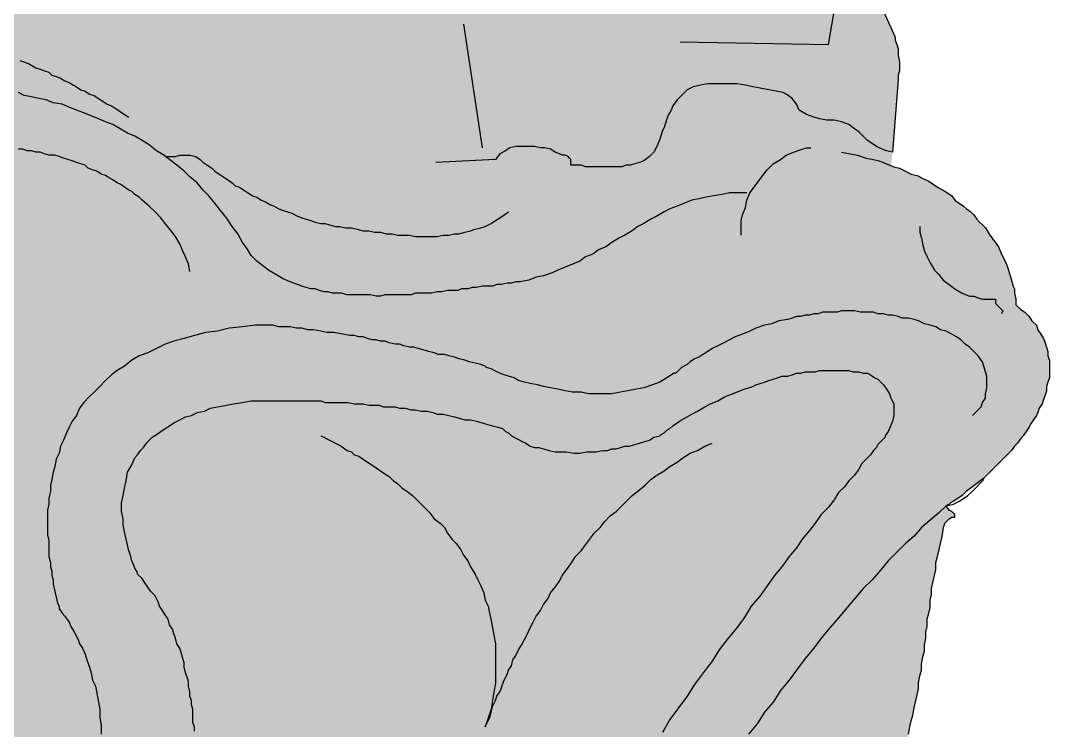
# Model space of a CAD drawing. Header units: millimetres. Extents: x -38686 to 870903, y -23218 to 232707.
# Drawn here: x 18614.6 to 18696.7, y 24582.4 to 24639 of the extents above; entities that cross this region are included whole.
import ezdxf

# ---------------------------------------------------------------- set-up
doc = ezdxf.new("R2010")
doc.units = ezdxf.units.MM
doc.header["$LTSCALE"] = 10
doc.layers.add('42 - Detail Hatch', color=7, linetype='Continuous')

msp = doc.modelspace()

# ---------------------------------------------------------------- hatches: boundary and pattern name
at = {"layer": '42 - Detail Hatch', "ltscale": 10}
h = msp.add_hatch(color=69, dxfattribs=at)
h.dxf.hatch_style = 1
h.paths.add_polyline_path([(18571.514, 24538.34), (18571.398, 24538.688), (18571.166, 24539.036), (18571.05, 24539.384), (18570.817, 24539.616), (18570.701, 24539.848), (18570.469, 24540.081), (18571.978, 24540.081), (18571.63, 24540.197), (18571.282, 24540.313), (18570.934, 24540.429), (18570.585, 24540.661), (18570.237, 24540.893), (18569.889, 24541.125), (18569.541, 24541.357), (18569.193, 24541.589), (18568.844, 24541.705), (18568.496, 24541.821), (18567.916, 24542.054), (18567.452, 24542.518), (18566.988, 24542.866), (18566.523, 24543.33), (18566.059, 24543.794), (18565.479, 24544.143), (18565.015, 24544.491), (18564.318, 24544.955), (18563.622, 24545.303), (18562.809, 24545.767), (18562.113, 24546.116), (18561.417, 24546.58), (18560.72, 24546.928), (18560.024, 24547.392), (18559.328, 24547.856), (18558.747, 24548.205), (18558.051, 24548.669), (18557.355, 24549.133), (18556.774, 24549.481), (18556.078, 24549.945), (18555.382, 24550.41), (18554.802, 24550.874), (18554.221, 24551.338), (18553.525, 24551.802), (18552.945, 24552.267), (18552.364, 24552.615), (18551.668, 24553.079), (18551.088, 24553.543), (18550.507, 24554.007), (18549.927, 24554.472), (18549.347, 24554.936), (18548.766, 24555.4), (18548.186, 24555.98), (18547.606, 24556.445), (18547.026, 24556.909), (18546.445, 24557.373), (18545.865, 24557.837), (18545.285, 24558.302), (18544.704, 24558.766), (18544.124, 24559.23), (18543.66, 24559.81), (18543.08, 24560.275), (18542.499, 24560.739), (18542.035, 24561.203), (18541.455, 24561.667), (18540.875, 24562.248), (18540.41, 24562.712), (18539.83, 24563.176), (18539.25, 24563.756), (18538.786, 24564.221), (18538.205, 24564.685), (18537.625, 24565.149), (18537.161, 24565.729), (18536.58, 24566.194), (18536.116, 24566.658), (18535.536, 24567.238), (18535.072, 24567.702), (18534.491, 24568.167), (18534.027, 24568.747), (18533.447, 24569.211), (18532.867, 24569.675), (18532.402, 24570.256), (18531.822, 24570.72), (18531.358, 24571.184), (18530.778, 24571.764), (18530.197, 24572.229), (18529.733, 24572.693), (18529.153, 24573.273), (18528.688, 24573.737), (18528.108, 24574.202), (18527.528, 24574.782), (18527.296, 24575.13), (18526.948, 24575.478), (18526.716, 24575.826), (18526.483, 24576.175), (18526.251, 24576.523), (18526.135, 24576.987), (18526.019, 24577.335), (18525.903, 24577.683), (18525.787, 24578.148), (18525.671, 24578.496), (18525.671, 24578.96), (18525.555, 24579.308), (18525.439, 24579.772), (18525.091, 24579.888), (18524.626, 24580.004), (18524.278, 24580.121), (18523.814, 24580.237), (18523.814, 24582.093), (18523.698, 24582.674), (18523.582, 24583.138), (18523.466, 24583.602), (18523.35, 24584.183), (18523.35, 24584.647), (18523.234, 24585.227), (18523.118, 24585.691), (18523.002, 24586.156), (18523.002, 24586.736), (18522.886, 24587.2), (18522.77, 24587.664), (18522.77, 24588.245), (18522.653, 24588.709), (18522.653, 24589.173), (18522.537, 24589.753), (18522.421, 24590.218), (18522.421, 24590.682), (18522.305, 24591.262), (18522.305, 24591.726), (18522.189, 24592.191), (18522.189, 24592.771), (18522.073, 24593.235), (18521.957, 24593.699), (18521.957, 24594.28), (18521.841, 24594.744), (18521.725, 24595.208), (18521.609, 24595.788), (18521.493, 24596.253), (18521.493, 24596.717), (18521.377, 24597.297), (18521.261, 24597.761), (18521.145, 24598.342), (18521.029, 24598.458), (18521.029, 24598.922), (18520.68, 24599.27), (18520.448, 24599.386), (18520.216, 24599.386), (18520.216, 24599.618), (18520.448, 24599.85), (18520.68, 24599.966), (18520.913, 24600.315), (18520.68, 24600.431), (18520.332, 24600.663), (18519.984, 24600.895), (18519.636, 24601.127), (18519.288, 24601.475), (18518.824, 24601.823), (18518.359, 24602.172), (18517.895, 24602.52), (18517.199, 24603.216), (18516.711, 24603.541), (18516.386, 24604.028), (18516.154, 24604.261), (18515.922, 24604.493), (18515.69, 24604.725), (18515.458, 24605.073), (18515.226, 24605.305), (18514.994, 24605.653), (18514.762, 24605.885), (18514.529, 24606.234), (18514.297, 24606.582), (18514.065, 24606.814), (18513.949, 24607.162), (18513.717, 24607.51), (18513.601, 24607.742), (18513.369, 24608.09), (18513.253, 24608.439), (18513.137, 24608.787), (18513.021, 24609.135), (18512.905, 24609.483), (18512.789, 24609.831), (18512.789, 24610.179), (18512.673, 24610.528), (18512.673, 24610.876), (18512.673, 24611.224), (18512.673, 24611.572), (18512.673, 24611.92), (18512.673, 24612.269), (18512.789, 24612.617), (18512.905, 24612.965), (18513.021, 24613.313), (18513.137, 24613.661), (18513.369, 24614.009), (18513.485, 24614.358), (18513.717, 24614.706), (18513.949, 24615.054), (18514.297, 24615.402), (18514.645, 24615.75), (18514.878, 24615.982), (18515.342, 24616.331), (18515.342, 24616.795), (18515.342, 24617.259), (18515.574, 24617.955), (18515.574, 24618.304), (18515.69, 24618.652), (18515.922, 24619), (18516.038, 24619.464), (18516.27, 24619.928), (18516.502, 24620.393), (18516.735, 24620.973), (18517.083, 24621.437), (18517.431, 24621.901), (18517.779, 24622.482), (18518.011, 24622.714), (18518.475, 24623.178), (18518.708, 24623.526), (18518.94, 24623.758), (18519.172, 24623.99), (18519.52, 24624.222), (18519.868, 24624.455), (18520.1, 24624.687), (18520.448, 24625.035), (18520.797, 24625.267), (18521.145, 24625.499), (18521.493, 24625.731), (18521.957, 24625.963), (18522.305, 24626.195), (18522.77, 24626.428), (18523.234, 24626.66), (18523.698, 24626.776), (18524.162, 24627.008), (18524.626, 24627.24), (18525.091, 24627.356), (18525.159, 24627.383), (18524.743, 24634.32), (18524.626, 24634.668), (18524.626, 24635.016), (18524.626, 24635.364), (18524.626, 24635.712), (18524.626, 24636.293), (18524.743, 24636.757), (18524.859, 24637.105), (18524.859, 24637.453), (18524.975, 24637.685), (18528.456, 24645.693), (18528.224, 24660.316), (18528.224, 24660.897), (18528.34, 24661.477), (18528.34, 24661.941), (18528.456, 24662.522), (18528.572, 24662.986), (18528.688, 24663.45), (18528.921, 24663.798), (18529.095, 24664.495), (18529.269, 24664.843), (18529.424, 24665.307), (18529.733, 24665.771), (18529.733, 24665.887), (18534.834, 24681.798), (18534.594, 24687.435), (18534.723, 24687.822), (18534.84, 24688.17), (18535.072, 24688.519), (18535.304, 24688.867), (18535.536, 24689.215), (18535.768, 24689.563), (18536.116, 24689.795), (18536.348, 24690.027), (18536.696, 24690.259), (18536.929, 24690.492), (18537.161, 24690.608), (18537.64, 24691.087), (18538.902, 24701.865), (18538.902, 24702.213), (18539.018, 24702.562), (18539.25, 24703.258), (18539.366, 24703.722), (18539.598, 24704.07), (18539.83, 24704.418), (18539.946, 24704.767), (18540.178, 24704.999), (18540.41, 24705.347), (18540.642, 24705.579), (18540.875, 24706.043), (18541.107, 24706.275), (18546.752, 24711.56), (18551.32, 24725.786), (18551.32, 24726.121), (18551.668, 24726.702), (18551.9, 24727.166), (18552.248, 24727.63), (18552.596, 24727.978), (18553.339, 24728.535), (18553.757, 24728.675), (18554.453, 24729.023), (18554.918, 24729.023), (18555.15, 24729.139), (18555.846, 24729.139), (18555.962, 24729.719), (18556.194, 24730.299), (18556.31, 24730.88), (18556.542, 24731.344), (18556.774, 24731.924), (18557.007, 24732.388), (18557.239, 24732.853), (18557.471, 24733.201), (18557.703, 24733.665), (18558.051, 24734.013), (18558.399, 24734.71), (18558.747, 24735.058), (18559.096, 24735.406), (18559.328, 24735.754), (18559.56, 24735.986), (18559.792, 24736.218), (18560.024, 24736.45), (18560.256, 24736.683), (18560.488, 24736.915), (18560.953, 24737.263), (18561.301, 24737.611), (18561.649, 24737.843), (18561.881, 24737.959), (18561.997, 24738.075), (18562.113, 24738.075), (18565.131, 24739.468), (18565.943, 24742.95), (18566.175, 24743.53), (18566.407, 24743.994), (18566.639, 24744.458), (18566.872, 24744.923), (18567.22, 24745.271), (18567.568, 24745.967), (18568.032, 24746.431), (18568.264, 24746.78), (18568.612, 24747.012), (18568.844, 24747.36), (18569.193, 24747.592), (18569.425, 24747.824), (18569.657, 24748.056), (18570.005, 24748.288), (18570.237, 24748.404), (18570.701, 24748.753), (18571.166, 24748.985), (18571.63, 24749.217), (18572.326, 24749.449), (18572.558, 24749.565), (18572.674, 24749.565), (18577.665, 24750.377), (18578.013, 24750.842), (18578.477, 24751.19), (18578.942, 24751.538), (18579.29, 24751.77), (18579.754, 24752.118), (18580.102, 24752.35), (18580.45, 24752.582), (18580.915, 24752.815), (18581.263, 24753.047), (18581.611, 24753.163), (18581.959, 24753.395), (18582.307, 24753.511), (18582.539, 24753.627), (18582.887, 24753.743), (18583.468, 24753.859), (18583.932, 24753.975), (18584.396, 24754.091), (18584.86, 24754.207), (18585.209, 24754.207), (18585.441, 24754.207), (18585.673, 24754.207), (18585.789, 24754.207), (18587.206, 24753.906), (18592.636, 24756.412), (18598.671, 24757.573), (18602.385, 24757.341), (18604.706, 24758.85), (18606.911, 24757.341), (18610.741, 24757.573), (18616.776, 24756.412), (18622.207, 24753.906), (18623.624, 24754.207), (18623.972, 24754.207), (18624.204, 24754.207), (18624.552, 24754.207), (18624.9, 24754.091), (18625.365, 24753.975), (18625.945, 24753.859), (18626.525, 24753.743), (18626.757, 24753.627), (18627.106, 24753.511), (18627.454, 24753.395), (18627.802, 24753.163), (18628.15, 24753.047), (18628.498, 24752.815), (18628.846, 24752.582), (18629.311, 24752.35), (18629.659, 24752.118), (18630.123, 24751.77), (18630.471, 24751.538), (18630.935, 24751.19), (18631.284, 24750.842), (18631.748, 24750.377), (18636.622, 24749.565), (18636.854, 24749.565), (18637.087, 24749.449), (18637.435, 24749.333), (18637.783, 24749.217), (18638.131, 24748.985), (18638.595, 24748.753), (18639.176, 24748.404), (18639.408, 24748.288), (18639.64, 24748.056), (18639.988, 24747.824), (18640.22, 24747.592), (18640.568, 24747.36), (18640.8, 24747.012), (18641.149, 24746.78), (18641.381, 24746.431), (18641.613, 24746.083), (18641.961, 24745.735), (18642.193, 24745.271), (18642.425, 24744.923), (18642.773, 24744.458), (18643.005, 24743.994), (18643.238, 24743.53), (18643.47, 24742.95), (18644.282, 24739.468), (18647.3, 24738.075), (18647.532, 24737.959), (18647.764, 24737.843), (18647.996, 24737.611), (18648.46, 24737.263), (18648.808, 24736.915), (18649.273, 24736.45), (18649.621, 24736.218), (18649.853, 24735.986), (18650.085, 24735.754), (18650.317, 24735.406), (18650.549, 24735.058), (18650.897, 24734.826), (18651.13, 24734.477), (18651.362, 24734.013), (18651.594, 24733.665), (18652.116, 24732.969), (18652.406, 24732.388), (18652.638, 24731.924), (18652.87, 24731.344), (18652.986, 24730.88), (18653.219, 24730.299), (18653.451, 24729.719), (18653.567, 24729.139), (18653.915, 24729.139), (18654.147, 24729.139), (18654.495, 24729.023), (18654.843, 24729.023), (18655.192, 24728.907), (18655.54, 24728.675), (18656.004, 24728.558), (18656.352, 24728.326), (18656.816, 24727.978), (18657.165, 24727.63), (18657.513, 24727.166), (18657.745, 24726.702), (18657.977, 24726.121), (18658.093, 24725.773), (18658.209, 24725.425), (18662.661, 24711.56), (18668.409, 24706.179), (18668.654, 24705.811), (18668.77, 24705.579), (18669.002, 24705.347), (18669.235, 24704.999), (18669.351, 24704.767), (18669.583, 24704.418), (18669.815, 24704.07), (18669.931, 24703.722), (18670.163, 24703.258), (18670.279, 24702.91), (18670.395, 24702.562), (18670.395, 24702.213), (18670.511, 24701.865), (18671.772, 24691.087), (18672.252, 24690.608), (18672.484, 24690.492), (18672.948, 24690.027), (18673.297, 24689.795), (18673.529, 24689.563), (18673.877, 24689.215), (18674.109, 24688.867), (18674.341, 24688.519), (18674.573, 24688.17), (18674.689, 24687.822), (18674.805, 24687.474), (18674.805, 24687.126), (18674.555, 24681.891), (18679.564, 24665.887), (18679.68, 24665.771), (18679.796, 24665.423), (18679.912, 24665.191), (18680.221, 24664.727), (18680.376, 24664.262), (18680.492, 24663.798), (18680.608, 24663.45), (18680.724, 24662.986), (18680.84, 24662.522), (18680.956, 24661.941), (18681.072, 24661.477), (18681.072, 24660.897), (18681.188, 24660.316), (18680.84, 24645.693), (18684.438, 24637.685), (18684.438, 24637.453), (18684.554, 24637.105), (18684.67, 24636.757), (18684.67, 24636.293), (18684.786, 24635.712), (18684.786, 24635.364), (18684.786, 24635.016), (18684.67, 24634.668), (18684.67, 24634.32), (18684.12, 24627.437), (18684.322, 24627.356), (18684.786, 24627.24), (18685.251, 24627.008), (18685.715, 24626.776), (18686.179, 24626.66), (18686.643, 24626.428), (18687.107, 24626.195), (18687.456, 24625.963), (18687.804, 24625.731), (18688.268, 24625.499), (18688.616, 24625.267), (18688.964, 24625.035), (18689.196, 24624.687), (18689.545, 24624.455), (18689.893, 24624.222), (18690.125, 24623.99), (18690.612, 24623.665), (18690.937, 24623.178), (18691.169, 24622.946), (18691.402, 24622.714), (18691.634, 24622.482), (18691.982, 24621.901), (18692.33, 24621.437), (18692.678, 24620.973), (18692.91, 24620.393), (18693.142, 24619.928), (18693.375, 24619.464), (18693.491, 24619), (18693.607, 24618.652), (18693.723, 24618.304), (18693.839, 24617.839), (18693.955, 24617.607), (18693.955, 24617.259), (18694.071, 24616.795), (18694.071, 24616.331), (18694.419, 24615.982), (18694.767, 24615.75), (18695.115, 24615.402), (18695.348, 24615.054), (18695.696, 24614.706), (18695.812, 24614.358), (18696.044, 24614.009), (18696.276, 24613.661), (18696.392, 24613.313), (18696.508, 24612.965), (18696.624, 24612.617), (18696.624, 24612.269), (18696.74, 24611.92), (18696.74, 24611.572), (18696.74, 24611.224), (18696.74, 24610.876), (18696.74, 24610.528), (18696.508, 24609.831), (18696.508, 24609.483), (18696.392, 24609.135), (18696.276, 24608.787), (18696.16, 24608.439), (18695.928, 24608.09), (18695.773, 24607.626), (18695.464, 24607.162), (18695.231, 24606.814), (18695.115, 24606.582), (18694.883, 24606.234), (18694.651, 24605.885), (18694.419, 24605.653), (18694.187, 24605.305), (18693.955, 24605.073), (18693.723, 24604.725), (18693.491, 24604.493), (18693.259, 24604.261), (18693.026, 24604.028), (18692.678, 24603.68), (18692.446, 24603.448), (18692.214, 24603.216), (18691.982, 24602.984), (18691.518, 24602.52), (18691.053, 24602.172), (18690.589, 24601.823), (18690.125, 24601.475), (18689.777, 24601.127), (18689.429, 24600.895), (18689.08, 24600.663), (18688.848, 24600.547), (18688.547, 24600.245), (18688.732, 24599.966), (18689.196, 24599.734), (18689.196, 24599.386), (18688.964, 24599.386), (18688.732, 24599.27), (18688.384, 24598.922), (18688.268, 24598.458), (18688.268, 24598.342), (18688.152, 24597.761), (18688.036, 24597.297), (18687.92, 24596.717), (18687.804, 24596.253), (18687.688, 24595.788), (18687.688, 24595.208), (18687.572, 24594.744), (18687.456, 24594.28), (18687.34, 24593.699), (18687.34, 24593.235), (18687.223, 24592.771), (18687.223, 24592.191), (18687.107, 24591.726), (18686.991, 24591.262), (18686.991, 24590.682), (18686.875, 24590.218), (18686.875, 24589.753), (18686.759, 24589.173), (18686.759, 24588.709), (18686.643, 24588.245), (18686.527, 24587.664), (18686.527, 24587.2), (18686.411, 24586.736), (18686.295, 24586.156), (18686.295, 24585.691), (18686.179, 24585.227), (18686.063, 24584.647), (18685.947, 24584.183), (18685.831, 24583.602), (18685.715, 24583.138), (18685.599, 24582.674), (18685.483, 24582.093), (18685.483, 24580.237), (18685.134, 24580.121), (18684.67, 24580.004), (18684.322, 24579.888), (18683.858, 24579.772), (18683.858, 24579.308), (18683.742, 24578.96), (18683.742, 24578.496), (18683.626, 24578.148), (18683.51, 24577.683), (18683.394, 24577.335), (18683.278, 24576.987), (18683.045, 24576.523), (18682.929, 24576.175), (18682.697, 24575.826), (18682.465, 24575.478), (18682.117, 24575.13), (18681.769, 24574.782), (18681.305, 24574.202), (18680.724, 24573.737), (18680.144, 24573.273), (18679.68, 24572.693), (18679.099, 24572.229), (18678.635, 24571.764), (18678.055, 24571.184), (18677.591, 24570.72), (18677.01, 24570.256), (18676.43, 24569.675), (18675.966, 24569.211), (18675.386, 24568.747), (18674.921, 24568.167), (18674.341, 24567.702), (18673.877, 24567.238), (18673.297, 24566.658), (18672.716, 24566.194), (18672.252, 24565.729), (18671.672, 24565.149), (18671.208, 24564.685), (18670.627, 24564.221), (18670.047, 24563.756), (18669.583, 24563.176), (18669.002, 24562.712), (18668.538, 24562.248), (18667.958, 24561.667), (18667.378, 24561.203), (18666.913, 24560.739), (18666.333, 24560.275), (18665.753, 24559.81), (18665.173, 24559.23), (18664.592, 24558.766), (18664.128, 24558.302), (18663.548, 24557.837), (18662.967, 24557.373), (18662.387, 24556.909), (18661.807, 24556.445), (18661.227, 24555.98), (18660.646, 24555.4), (18660.066, 24554.936), (18659.486, 24554.472), (18658.905, 24554.007), (18658.325, 24553.543), (18657.629, 24553.079), (18657.048, 24552.615), (18656.468, 24552.267), (18655.888, 24551.802), (18655.192, 24551.338), (18654.611, 24550.874), (18653.915, 24550.41), (18653.335, 24549.945), (18652.638, 24549.481), (18652.058, 24549.133), (18651.362, 24548.669), (18650.665, 24548.205), (18649.969, 24547.856), (18649.273, 24547.392), (18648.576, 24546.928), (18647.996, 24546.58), (18647.184, 24546.116), (18646.487, 24545.767), (18645.791, 24545.303), (18645.094, 24544.955), (18644.398, 24544.491), (18643.818, 24544.143), (18643.354, 24543.794), (18642.889, 24543.33), (18642.425, 24542.866), (18641.961, 24542.518), (18641.381, 24542.054), (18640.8, 24541.821), (18640.568, 24541.705), (18640.22, 24541.589), (18639.872, 24541.357), (18639.524, 24541.125), (18639.176, 24540.893), (18638.827, 24540.661), (18638.479, 24540.429), (18638.131, 24540.313), (18637.435, 24540.081), (18641.032, 24540.081), (18640.8, 24539.848), (18640.568, 24539.732), (18640.452, 24539.5), (18640.22, 24539.152), (18639.988, 24538.804), (18639.988, 24538.456), (18639.988, 24537.806), (18640.104, 24537.759), (18639.64, 24537.875), (18639.059, 24538.108), (18638.363, 24538.224), (18637.783, 24538.224), (18637.203, 24538.34), (18573.603, 24538.34), (18573.023, 24538.224), (18572.326, 24538.224), (18571.514, 24538.061)])
h.paths.add_polyline_path([(18630.935, 24515.012), (18631.168, 24515.941), (18631.4, 24516.869), (18631.748, 24517.797), (18632.096, 24518.726), (18632.444, 24519.654), (18632.908, 24519.654), (18633.257, 24519.77), (18633.605, 24519.77), (18633.953, 24520.003), (18634.301, 24520.119), (18634.649, 24520.351), (18634.881, 24520.583), (18635.23, 24520.815), (18635.462, 24521.047), (18635.694, 24521.395), (18635.926, 24521.627), (18636.158, 24522.324), (18636.274, 24522.788), (18636.274, 24523.136), (18636.39, 24523.484), (18636.274, 24523.949), (18636.274, 24524.297), (18636.158, 24524.645), (18635.926, 24525.341), (18635.694, 24525.689), (18635.462, 24525.922), (18635.23, 24526.27), (18634.881, 24526.502), (18634.649, 24526.734), (18634.301, 24526.966), (18633.953, 24527.082), (18633.257, 24527.314), (18632.908, 24527.314), (18632.444, 24527.43), (18637.203, 24527.43), (18637.783, 24527.43), (18638.363, 24527.43), (18639.059, 24527.546), (18639.64, 24527.778), (18640.104, 24528.011), (18640.684, 24528.243), (18641.149, 24528.591), (18641.613, 24528.939), (18641.961, 24529.287), (18642.309, 24529.635), (18642.657, 24530.1), (18642.889, 24530.68), (18643.122, 24531.144), (18643.238, 24531.724), (18643.354, 24532.305), (18643.354, 24532.885), (18643.354, 24533.465), (18643.238, 24534.162), (18643.122, 24534.626), (18642.889, 24535.206), (18642.657, 24535.67), (18642.309, 24536.135), (18641.961, 24536.483), (18641.613, 24536.831), (18641.149, 24537.179), (18640.684, 24537.527), (18640.104, 24537.759), (18639.64, 24537.875), (18639.059, 24538.108), (18638.363, 24538.224), (18637.783, 24538.224), (18637.203, 24538.34), (18573.603, 24538.34), (18573.023, 24538.224), (18572.326, 24538.224), (18571.166, 24537.992), (18570.701, 24537.759), (18570.121, 24537.527), (18569.657, 24537.295), (18569.193, 24536.947), (18568.844, 24536.599), (18568.496, 24536.135), (18568.148, 24535.786), (18567.916, 24535.322), (18567.684, 24534.742), (18567.568, 24534.278), (18567.452, 24533.697), (18567.336, 24533.001), (18567.452, 24532.421), (18567.568, 24531.84), (18567.684, 24531.26), (18567.916, 24530.796), (18568.148, 24530.216), (18568.496, 24529.751), (18568.844, 24529.403), (18569.193, 24528.939), (18569.657, 24528.591), (18570.121, 24528.243), (18570.701, 24528.011), (18571.166, 24527.778), (18571.746, 24527.662), (18572.326, 24527.43), (18573.023, 24527.43), (18573.603, 24527.43), (18579.406, 24527.43), (18579.058, 24527.314), (18578.593, 24527.314), (18578.245, 24527.198), (18577.549, 24526.966), (18577.201, 24526.734), (18576.969, 24526.502), (18576.62, 24526.27), (18576.388, 24525.922), (18576.156, 24525.689), (18576.04, 24525.341), (18575.808, 24524.993), (18575.576, 24524.297), (18575.576, 24523.949), (18575.576, 24523.484), (18575.576, 24522.788), (18575.692, 24522.324), (18575.808, 24521.976), (18576.04, 24521.627), (18576.156, 24521.395), (18576.388, 24521.047), (18576.62, 24520.815), (18576.969, 24520.583), (18577.201, 24520.351), (18577.549, 24520.119), (18577.897, 24520.003), (18578.245, 24519.77), (18578.318, 24519.77), (18578.709, 24518.726), (18579.058, 24517.797), (18579.29, 24516.869), (18579.638, 24515.941), (18579.87, 24515.012), (18580.102, 24514.2), (18580.334, 24513.271), (18580.45, 24512.459), (18580.566, 24511.646), (18580.682, 24510.834), (18580.798, 24510.022), (18580.798, 24509.209), (18580.798, 24508.513), (18580.798, 24507.7), (18580.798, 24507.004), (18580.798, 24506.192), (18580.682, 24505.495), (18580.682, 24504.799), (18580.566, 24504.103), (18580.45, 24503.522), (18580.218, 24502.826), (18580.102, 24502.13), (18579.986, 24501.549), (18579.754, 24500.969), (18579.522, 24500.389), (18579.406, 24499.808), (18579.174, 24499.228), (18578.942, 24498.648), (18578.577, 24497.736), (18578.129, 24497.139), (18577.764, 24496.227), (18577.317, 24495.63), (18577.085, 24495.166), (18576.736, 24494.818), (18576.504, 24494.354), (18576.156, 24494.006), (18575.808, 24493.309), (18575.344, 24492.845), (18575.112, 24492.497), (18574.763, 24492.149), (18574.531, 24491.917), (18574.183, 24491.568), (18573.719, 24491.104), (18573.487, 24490.756), (18573.139, 24490.524), (18572.907, 24490.292), (18572.558, 24489.944), (18572.094, 24489.595), (18571.746, 24489.363), (18571.514, 24489.131), (18571.282, 24489.015), (18571.166, 24488.899), (18571.166, 24483.212), (18565.595, 24483.212), (18565.595, 24474.856), (18563.97, 24474.856), (18563.39, 24474.856), (18562.809, 24474.856), (18562.345, 24474.74), (18561.765, 24474.624), (18561.301, 24474.508), (18560.837, 24474.392), (18560.372, 24474.276), (18559.792, 24474.044), (18559.328, 24473.812), (18558.98, 24473.579), (18558.515, 24473.347), (18558.051, 24473.115), (18557.703, 24472.767), (18557.239, 24472.419), (18556.891, 24472.187), (18556.542, 24471.839), (18556.194, 24471.374), (18555.846, 24471.026), (18555.498, 24470.678), (18555.266, 24470.214), (18554.918, 24469.866), (18554.685, 24469.401), (18554.453, 24468.937), (18554.221, 24468.473), (18554.105, 24468.009), (18553.873, 24467.544), (18553.757, 24466.964), (18553.641, 24466.5), (18553.525, 24465.92), (18553.525, 24465.455), (18553.409, 24464.875), (18553.409, 24464.411), (18553.409, 24463.831), (18553.525, 24463.25), (18553.525, 24462.786), (18553.641, 24462.206), (18553.757, 24461.742), (18553.873, 24461.277), (18554.105, 24460.813), (18554.221, 24460.233), (18554.453, 24459.769), (18554.685, 24459.304), (18554.918, 24458.956), (18555.266, 24458.492), (18555.498, 24458.028), (18555.846, 24457.679), (18556.194, 24457.331), (18556.542, 24456.983), (18556.891, 24456.635), (18557.239, 24456.287), (18557.703, 24455.939), (18558.051, 24455.707), (18558.515, 24455.358), (18558.98, 24455.126), (18559.328, 24454.894), (18559.792, 24454.662), (18560.372, 24454.546), (18560.837, 24454.314), (18561.301, 24454.198), (18561.765, 24454.082), (18562.345, 24453.966), (18562.809, 24453.966), (18563.39, 24453.85), (18563.97, 24453.85), (18646.835, 24453.85), (18647.416, 24453.85), (18647.88, 24453.966), (18648.46, 24453.966), (18648.924, 24454.082), (18649.505, 24454.198), (18649.969, 24454.314), (18650.433, 24454.546), (18650.897, 24454.662), (18651.362, 24454.894), (18651.826, 24455.126), (18652.29, 24455.358), (18652.754, 24455.707), (18653.102, 24455.939), (18653.567, 24456.287), (18653.915, 24456.635), (18654.263, 24456.983), (18654.611, 24457.331), (18654.959, 24457.679), (18655.308, 24458.028), (18655.54, 24458.492), (18655.888, 24458.956), (18656.12, 24459.304), (18656.352, 24459.769), (18656.468, 24460.233), (18656.7, 24460.813), (18656.932, 24461.277), (18657.048, 24461.742), (18657.165, 24462.206), (18657.281, 24462.786), (18657.281, 24463.25), (18657.281, 24463.831), (18657.397, 24464.411), (18657.281, 24464.875), (18657.281, 24465.455), (18657.281, 24465.92), (18657.165, 24466.5), (18657.048, 24466.964), (18656.932, 24467.544), (18656.7, 24468.009), (18656.468, 24468.473), (18656.352, 24468.937), (18656.12, 24469.401), (18655.888, 24469.866), (18655.54, 24470.214), (18655.308, 24470.678), (18654.959, 24471.026), (18654.611, 24471.374), (18654.263, 24471.839), (18653.915, 24472.187), (18653.567, 24472.419), (18653.102, 24472.767), (18652.754, 24473.115), (18652.29, 24473.347), (18651.826, 24473.579), (18651.362, 24473.812), (18650.897, 24474.044), (18650.433, 24474.276), (18649.969, 24474.392), (18649.505, 24474.508), (18648.924, 24474.624), (18648.46, 24474.74), (18647.88, 24474.856), (18647.416, 24474.856), (18646.835, 24474.856), (18645.211, 24474.856), (18645.211, 24483.212), (18639.64, 24483.212), (18639.64, 24488.899), (18639.524, 24489.015), (18639.292, 24489.131), (18639.059, 24489.363), (18638.711, 24489.595), (18638.247, 24489.944), (18637.783, 24490.292), (18637.551, 24490.524), (18637.319, 24490.756), (18637.087, 24491.104), (18636.854, 24491.336), (18636.506, 24491.568), (18636.274, 24491.917), (18636.042, 24492.149), (18635.694, 24492.497), (18635.462, 24492.845), (18635.114, 24493.193), (18634.881, 24493.541), (18634.533, 24494.006), (18634.301, 24494.354), (18633.953, 24494.818), (18633.721, 24495.166), (18633.373, 24495.63), (18633.141, 24496.095), (18632.908, 24496.559), (18632.56, 24497.139), (18632.328, 24497.603), (18632.096, 24498.068), (18631.864, 24498.648), (18631.632, 24499.228), (18631.4, 24499.808), (18631.168, 24500.389), (18631.052, 24500.969), (18630.819, 24501.549), (18630.703, 24502.13), (18630.471, 24502.826), (18630.355, 24503.522), (18630.239, 24504.103), (18630.123, 24504.799), (18630.123, 24505.495), (18630.007, 24506.192), (18630.007, 24507.004), (18630.007, 24507.7), (18630.007, 24508.513), (18630.007, 24509.209), (18630.007, 24510.022), (18630.123, 24510.834), (18630.239, 24511.646), (18630.355, 24512.459), (18630.471, 24513.271), (18630.703, 24514.2)])

# ---------------------------------------------------------------- linework, layer by layer
at = {"color": 9, "linetype": 'Continuous'}
for points in [[(18680.84, 24645.693), (18684.438, 24637.685), (18684.438, 24637.569), (18684.438, 24637.453), (18684.554, 24637.105), (18684.67, 24636.757), (18684.67, 24636.293), (18684.786, 24635.712), (18684.786, 24635.364), (18684.786, 24635.016), (18684.67, 24634.668), (18684.67, 24634.32), (18684.206, 24628.517), (18683.742, 24628.633), (18683.394, 24628.749), (18682.929, 24628.981), (18682.581, 24629.213), (18682.233, 24629.445), (18681.885, 24629.793), (18681.537, 24630.141), (18681.188, 24630.374), (18680.724, 24630.722), (18680.144, 24630.954), (18679.564, 24631.07), (18678.983, 24631.07), (18678.403, 24631.186), (18677.939, 24631.302), (18677.359, 24631.534), (18676.778, 24631.882), (18676.546, 24632.347), (18676.198, 24632.811), (18675.734, 24633.159), (18675.502, 24633.275), (18674.921, 24633.391), (18674.341, 24633.507), (18673.645, 24633.623), (18673.064, 24633.739), (18672.484, 24633.855), (18671.788, 24633.971), (18671.208, 24633.971), (18670.627, 24633.971), (18670.047, 24633.971), (18669.467, 24633.971), (18668.886, 24633.855), (18668.306, 24633.739), (18667.842, 24633.507), (18667.494, 24633.159), (18667.029, 24632.695), (18666.681, 24632.23), (18666.565, 24631.882), (18666.333, 24631.534), (18666.217, 24631.186), (18666.101, 24630.838), (18665.985, 24630.49), (18665.869, 24630.257), (18665.637, 24629.561), (18665.405, 24628.981), (18665.173, 24628.517), (18664.824, 24628.168), (18664.36, 24627.82), (18664.012, 24627.704), (18663.664, 24627.588), (18663.316, 24627.472), (18662.967, 24627.472), (18662.619, 24627.356), (18662.271, 24627.356), (18661.923, 24627.356), (18661.575, 24627.356), (18661.227, 24627.356), (18660.878, 24627.356), (18660.53, 24627.356), (18660.066, 24627.356), (18659.718, 24627.356), (18659.37, 24627.472), (18659.021, 24627.472), (18658.557, 24627.472), (18658.557, 24627.704), (18658.557, 24627.936), (18658.441, 24628.052), (18658.325, 24628.168), (18658.093, 24628.285), (18657.861, 24628.285), (18657.629, 24628.401), (18657.281, 24628.517), (18656.932, 24628.749), (18656.468, 24628.865), (18656.12, 24628.865), (18655.656, 24628.981), (18655.075, 24628.981), (18654.611, 24628.981), (18654.147, 24628.981), (18653.683, 24628.865), (18653.335, 24628.633), (18652.87, 24628.401), (18652.522, 24627.936), (18647.764, 24627.704)], [(18680.144, 24628.517), (18680.84, 24628.401), (18681.421, 24628.285), (18682.117, 24628.052), (18682.697, 24627.936), (18683.161, 24627.82), (18683.742, 24627.588), (18684.322, 24627.356), (18684.786, 24627.24), (18685.251, 24627.008), (18685.715, 24626.776), (18686.179, 24626.66), (18686.643, 24626.428), (18687.107, 24626.195), (18687.456, 24625.963), (18687.804, 24625.731), (18688.268, 24625.499), (18688.616, 24625.267), (18688.964, 24625.035), (18689.196, 24624.687), (18689.545, 24624.455), (18689.893, 24624.222), (18690.125, 24623.99), (18690.473, 24623.758), (18690.705, 24623.526), (18690.937, 24623.178), (18691.169, 24622.946), (18691.402, 24622.714), (18691.634, 24622.482), (18691.982, 24621.901), (18692.33, 24621.437), (18692.678, 24620.973), (18692.91, 24620.393), (18693.142, 24619.928), (18693.375, 24619.464), (18693.491, 24619), (18693.607, 24618.652), (18693.723, 24618.304), (18693.839, 24617.839), (18693.955, 24617.607), (18693.955, 24617.259), (18694.071, 24616.795), (18694.071, 24616.447), (18694.071, 24616.331), (18694.419, 24615.982), (18694.767, 24615.75), (18695.115, 24615.402), (18695.348, 24615.054), (18695.696, 24614.706), (18695.812, 24614.358), (18696.044, 24614.009), (18696.276, 24613.661), (18696.392, 24613.313), (18696.508, 24612.965), (18696.624, 24612.617), (18696.624, 24612.269), (18696.74, 24611.92), (18696.74, 24611.572), (18696.74, 24611.224), (18696.74, 24610.876), (18696.74, 24610.528), (18696.624, 24610.179), (18696.508, 24609.831), (18696.508, 24609.483), (18696.392, 24609.135), (18696.276, 24608.787), (18696.16, 24608.439), (18695.928, 24608.09), (18695.812, 24607.742), (18695.696, 24607.51), (18695.464, 24607.162), (18695.231, 24606.814), (18695.115, 24606.582), (18694.883, 24606.234), (18694.651, 24605.885), (18694.419, 24605.653), (18694.187, 24605.305), (18693.955, 24605.073), (18693.723, 24604.725), (18693.491, 24604.493), (18693.259, 24604.261), (18693.026, 24604.028), (18692.678, 24603.68), (18692.446, 24603.448), (18692.214, 24603.216), (18691.982, 24602.984), (18691.518, 24602.52), (18691.053, 24602.172), (18690.589, 24601.823), (18690.125, 24601.475), (18689.777, 24601.127), (18689.429, 24600.895), (18689.08, 24600.663), (18688.848, 24600.547), (18688.732, 24600.431), (18688.5, 24600.315), (18687.92, 24599.734), (18687.223, 24599.154), (18686.527, 24598.574), (18685.947, 24597.877), (18685.251, 24597.297), (18684.554, 24596.601), (18683.858, 24595.904), (18683.278, 24595.208), (18682.581, 24594.396), (18681.885, 24593.699), (18681.188, 24592.887), (18680.608, 24592.191), (18679.912, 24591.378), (18679.216, 24590.566), (18678.519, 24589.753), (18677.939, 24588.941), (18677.243, 24588.129), (18676.546, 24587.2), (18675.966, 24586.388), (18675.27, 24585.575), (18674.689, 24584.647), (18673.993, 24583.834), (18673.413, 24582.906), (18672.716, 24582.093)], [(18685.483, 24582.093), (18685.599, 24582.674), (18685.715, 24583.138), (18685.831, 24583.602), (18685.947, 24584.183), (18686.063, 24584.647), (18686.179, 24585.227), (18686.295, 24585.691), (18686.295, 24586.156), (18686.411, 24586.736), (18686.527, 24587.2), (18686.527, 24587.664), (18686.643, 24588.245), (18686.759, 24588.709), (18686.759, 24589.173), (18686.875, 24589.753), (18686.875, 24590.218), (18686.991, 24590.682), (18686.991, 24591.262), (18687.107, 24591.726), (18687.223, 24592.191), (18687.223, 24592.771), (18687.34, 24593.235), (18687.34, 24593.699), (18687.456, 24594.28), (18687.572, 24594.744), (18687.688, 24595.208), (18687.688, 24595.788), (18687.804, 24596.253), (18687.92, 24596.717), (18688.036, 24597.297), (18688.152, 24597.761), (18688.268, 24598.342), (18688.268, 24598.458), (18688.384, 24598.922), (18688.732, 24599.27), (18688.964, 24599.386), (18689.196, 24599.386), (18689.196, 24599.618), (18688.964, 24599.85), (18688.732, 24599.966), (18688.5, 24600.315), (18689.08, 24600.431), (18689.545, 24600.663), (18689.893, 24600.895), (18690.241, 24601.127), (18690.589, 24601.475), (18690.937, 24601.823), (18691.169, 24602.055), (18691.518, 24602.404)]]:
    msp.add_lwpolyline(points, dxfattribs=at)
at = {"color": 250, "linetype": 'Continuous'}
for points in [[(18667.262, 24637.337), (18679.099, 24637.105), (18680.144, 24643.14)], [(18649.969, 24638.73), (18651.478, 24628.865)], [(18614.571, 24635.828), (18615.268, 24635.596), (18615.848, 24635.248), (18616.196, 24635.132), (18616.544, 24635.016), (18616.892, 24634.9), (18617.125, 24634.668), (18617.473, 24634.552), (18617.821, 24634.436), (18618.169, 24634.203), (18618.517, 24634.087), (18618.865, 24633.855), (18619.098, 24633.739), (18619.446, 24633.507), (18619.794, 24633.391), (18620.142, 24633.159), (18620.49, 24633.043), (18620.838, 24632.811), (18621.187, 24632.579), (18621.535, 24632.347), (18621.883, 24632.23), (18622.231, 24631.998), (18622.579, 24631.766), (18622.927, 24631.534), (18623.276, 24631.302)], [(18686.411, 24622.598), (18686.411, 24622.133), (18686.527, 24621.669), (18686.643, 24621.089), (18686.759, 24620.625), (18686.991, 24620.16), (18687.223, 24619.696), (18687.572, 24619.116), (18687.92, 24618.768), (18688.268, 24618.304), (18688.732, 24617.955), (18689.196, 24617.607), (18689.777, 24617.259), (18690.357, 24617.027), (18690.705, 24617.027), (18691.053, 24616.911), (18691.402, 24616.795), (18691.75, 24616.795), (18692.098, 24616.795), (18692.446, 24616.795), (18692.446, 24616.447), (18692.678, 24616.214), (18693.026, 24615.866), (18692.91, 24615.634)], [(18628.498, 24582.326), (18628.498, 24582.674), (18628.382, 24583.022), (18628.382, 24583.37), (18628.382, 24583.718), (18628.382, 24584.066), (18628.266, 24584.415), (18628.266, 24584.763), (18628.15, 24585.111), (18628.15, 24585.459), (18628.034, 24585.923), (18628.034, 24586.272), (18627.918, 24586.62), (18627.802, 24586.968), (18627.686, 24587.432), (18627.686, 24587.78), (18627.57, 24588.129), (18627.454, 24588.593), (18627.338, 24588.941), (18627.106, 24589.289), (18626.989, 24589.753), (18626.873, 24590.101), (18626.757, 24590.45), (18626.525, 24590.798), (18626.409, 24591.262), (18626.177, 24591.61), (18625.945, 24591.958), (18625.713, 24592.307), (18625.597, 24592.655), (18625.365, 24593.119), (18625.016, 24593.467), (18624.784, 24593.815), (18624.552, 24594.164), (18624.32, 24594.512), (18623.972, 24594.86), (18623.972, 24594.976), (18623.74, 24595.324), (18623.624, 24595.672), (18623.508, 24595.904), (18623.392, 24596.369), (18623.276, 24596.717), (18623.16, 24597.181), (18623.044, 24597.645), (18622.927, 24598.226), (18622.811, 24598.806), (18622.811, 24599.27), (18622.695, 24599.85), (18622.695, 24600.547), (18622.811, 24601.127), (18622.927, 24601.707), (18623.044, 24602.288), (18623.16, 24602.984), (18623.508, 24603.564), (18623.74, 24604.144), (18623.972, 24604.377), (18624.204, 24604.725), (18624.436, 24604.957), (18624.668, 24605.305), (18624.9, 24605.537), (18625.133, 24605.769), (18625.481, 24606.001), (18625.829, 24606.234), (18626.177, 24606.466), (18626.525, 24606.698), (18626.873, 24606.93), (18627.338, 24607.162), (18627.802, 24607.394), (18628.266, 24607.51), (18628.73, 24607.742), (18629.311, 24607.858), (18629.775, 24608.09), (18630.355, 24608.207), (18631.052, 24608.323), (18631.632, 24608.439), (18632.328, 24608.555), (18633.024, 24608.671), (18633.141, 24608.671), (18633.489, 24608.671), (18633.837, 24608.671), (18634.069, 24608.671), (18634.417, 24608.671), (18634.881, 24608.671), (18635.346, 24608.671), (18635.81, 24608.671), (18636.39, 24608.671), (18636.97, 24608.671), (18637.667, 24608.671), (18638.247, 24608.671), (18638.595, 24608.671), (18638.943, 24608.555), (18639.292, 24608.555), (18639.64, 24608.555), (18640.104, 24608.555), (18640.452, 24608.555), (18640.8, 24608.555), (18641.265, 24608.439), (18641.613, 24608.439), (18641.961, 24608.439), (18642.425, 24608.323), (18642.773, 24608.323), (18643.238, 24608.323), (18643.586, 24608.207), (18644.05, 24608.207), (18644.514, 24608.207), (18644.862, 24608.09), (18645.327, 24608.09), (18645.791, 24607.974), (18646.139, 24607.974), (18646.603, 24607.858), (18647.067, 24607.858), (18647.532, 24607.742), (18647.88, 24607.626), (18648.344, 24607.626), (18648.808, 24607.51), (18649.273, 24607.394), (18649.737, 24607.278), (18650.085, 24607.162), (18650.549, 24607.162), (18651.013, 24607.046), (18651.478, 24606.93), (18651.826, 24606.814), (18652.29, 24606.698), (18652.754, 24606.582), (18653.102, 24606.466), (18653.335, 24606.234), (18653.567, 24606.117), (18653.799, 24605.885), (18654.263, 24605.653), (18654.727, 24605.421), (18654.959, 24605.305), (18655.308, 24605.073), (18655.656, 24604.957), (18656.004, 24604.957), (18656.352, 24604.841), (18656.816, 24604.725), (18657.281, 24604.609), (18657.745, 24604.609), (18658.209, 24604.609), (18658.789, 24604.493), (18659.254, 24604.493), (18659.834, 24604.609), (18660.53, 24604.609), (18661.11, 24604.725), (18661.459, 24604.725), (18661.807, 24604.841), (18662.155, 24604.841), (18662.503, 24604.957), (18662.851, 24605.073), (18663.2, 24605.073), (18663.664, 24605.189), (18664.012, 24605.305), (18664.36, 24605.421), (18664.824, 24605.537), (18665.173, 24605.769), (18665.637, 24605.885), (18665.753, 24606.001), (18665.985, 24606.117), (18666.217, 24606.35), (18666.449, 24606.466), (18666.681, 24606.698), (18667.029, 24606.93), (18667.378, 24607.162), (18667.842, 24607.394), (18668.19, 24607.626), (18668.654, 24607.858), (18669.235, 24608.207), (18669.699, 24608.439), (18670.279, 24608.671), (18670.859, 24609.019), (18671.44, 24609.251), (18672.02, 24609.483), (18672.368, 24609.599), (18672.716, 24609.715), (18673.064, 24609.831), (18673.297, 24609.947), (18673.645, 24610.063), (18673.993, 24610.179), (18674.341, 24610.296), (18674.689, 24610.412), (18675.037, 24610.528), (18675.386, 24610.644), (18675.85, 24610.644), (18676.198, 24610.76), (18676.546, 24610.876), (18676.894, 24610.876), (18677.243, 24610.992), (18677.707, 24610.992), (18678.055, 24610.992), (18678.403, 24611.108), (18678.751, 24611.108), (18679.216, 24611.108), (18679.564, 24611.108), (18679.912, 24611.108), (18680.376, 24611.108), (18680.724, 24611.108), (18681.072, 24610.992), (18681.537, 24610.992), (18681.885, 24610.876), (18682.233, 24610.876), (18682.465, 24610.76), (18682.813, 24610.528), (18683.045, 24610.412), (18683.278, 24610.179), (18683.51, 24609.947), (18683.742, 24609.599), (18683.974, 24609.251), (18684.09, 24608.903), (18684.322, 24608.439), (18684.322, 24608.09), (18684.322, 24607.51), (18684.206, 24607.046), (18683.974, 24606.466), (18683.858, 24606.234), (18683.626, 24605.885), (18683.626, 24605.769), (18683.394, 24605.537), (18683.045, 24605.189), (18682.929, 24604.957), (18682.697, 24604.725), (18682.465, 24604.377), (18682.117, 24604.028), (18681.769, 24603.68), (18681.537, 24603.216), (18681.188, 24602.752), (18680.724, 24602.288), (18680.376, 24601.823), (18679.912, 24601.359), (18679.564, 24600.779), (18679.099, 24600.199), (18678.519, 24599.618), (18678.055, 24598.922), (18677.591, 24598.342), (18677.01, 24597.645), (18676.546, 24596.949), (18675.966, 24596.253), (18675.386, 24595.44), (18674.805, 24594.744), (18674.225, 24593.931), (18673.645, 24593.119), (18672.948, 24592.307), (18672.368, 24591.378), (18671.788, 24590.566), (18671.091, 24589.753), (18670.395, 24588.825), (18669.815, 24587.896), (18669.118, 24586.968), (18668.422, 24586.039), (18667.842, 24585.111), (18667.145, 24584.183), (18666.449, 24583.254), (18665.869, 24582.21)], [(18638.595, 24605.885), (18638.827, 24605.769), (18639.059, 24605.653), (18639.292, 24605.537), (18639.756, 24605.305), (18640.22, 24605.073), (18640.684, 24604.725), (18641.032, 24604.609), (18641.265, 24604.377), (18641.613, 24604.261), (18641.961, 24604.028), (18642.309, 24603.796), (18642.657, 24603.564), (18643.005, 24603.332), (18643.354, 24603.1), (18643.702, 24602.868), (18644.05, 24602.636), (18644.398, 24602.288), (18644.746, 24602.055), (18645.094, 24601.707), (18645.443, 24601.475), (18645.907, 24601.127), (18646.255, 24600.779), (18646.603, 24600.431), (18646.951, 24600.082), (18647.3, 24599.734), (18647.648, 24599.27), (18648.112, 24598.922), (18648.46, 24598.574), (18648.692, 24598.109), (18649.04, 24597.645), (18649.389, 24597.297), (18649.737, 24596.833), (18649.969, 24596.369), (18650.317, 24595.904), (18650.549, 24595.44), (18650.897, 24594.86), (18651.13, 24594.396), (18651.362, 24593.931), (18651.594, 24593.351), (18651.71, 24592.771), (18651.942, 24592.307), (18652.058, 24591.726), (18652.174, 24591.146), (18652.29, 24590.566), (18652.406, 24589.985), (18652.522, 24589.289), (18652.522, 24588.709), (18652.522, 24588.129), (18652.522, 24587.432), (18652.522, 24586.852), (18652.522, 24586.156), (18652.406, 24585.459), (18652.29, 24584.763), (18652.174, 24584.066), (18651.942, 24583.37), (18651.71, 24582.674), (18651.826, 24582.906), (18651.942, 24583.138), (18652.058, 24583.37), (18652.174, 24583.834), (18652.29, 24584.299), (18652.522, 24584.763), (18652.638, 24585.111), (18652.87, 24585.459), (18652.986, 24585.691), (18653.102, 24586.039), (18653.219, 24586.388), (18653.451, 24586.852), (18653.567, 24587.2), (18653.799, 24587.548), (18653.915, 24588.012), (18654.147, 24588.361), (18654.379, 24588.825), (18654.611, 24589.173), (18654.843, 24589.637), (18655.075, 24590.101), (18655.308, 24590.566), (18655.54, 24591.03), (18655.772, 24591.494), (18656.12, 24591.958), (18656.352, 24592.423), (18656.7, 24592.887), (18656.932, 24593.351), (18657.281, 24593.815), (18657.629, 24594.28), (18657.861, 24594.744), (18658.209, 24595.208), (18658.557, 24595.672), (18658.905, 24596.253), (18659.37, 24596.717), (18659.718, 24597.181), (18660.066, 24597.645), (18660.414, 24598.109), (18660.878, 24598.574), (18661.227, 24599.038), (18661.691, 24599.502), (18662.155, 24599.85), (18662.619, 24600.315), (18663.083, 24600.779), (18663.432, 24601.127), (18664.012, 24601.591), (18664.476, 24601.939), (18664.94, 24602.404), (18665.405, 24602.752), (18665.985, 24603.1), (18666.449, 24603.448), (18667.029, 24603.796), (18667.494, 24604.144), (18668.074, 24604.493), (18668.654, 24604.725), (18669.235, 24605.073), (18669.815, 24605.305)]]:
    msp.add_lwpolyline(points, dxfattribs=at)
at = {"color": 251, "linetype": 'Continuous'}
for points in [[(18672.6, 24625.267), (18672.252, 24625.267), (18671.904, 24625.267), (18671.208, 24625.267), (18670.627, 24625.151), (18669.931, 24625.035), (18669.351, 24624.919), (18668.77, 24624.803), (18668.19, 24624.687), (18667.61, 24624.455), (18667.029, 24624.222), (18666.449, 24623.99), (18665.985, 24623.758), (18665.405, 24623.41), (18664.94, 24623.178), (18664.36, 24622.83), (18663.896, 24622.598), (18663.432, 24622.25), (18662.851, 24621.901), (18662.387, 24621.669), (18661.807, 24621.321), (18661.343, 24620.973), (18660.762, 24620.741), (18660.298, 24620.393), (18659.718, 24620.16), (18659.254, 24619.812), (18658.673, 24619.58), (18658.093, 24619.348), (18657.513, 24619.116), (18657.048, 24618.884), (18656.352, 24618.652), (18655.772, 24618.536), (18655.192, 24618.304), (18654.495, 24618.187), (18654.147, 24618.187), (18653.799, 24618.071), (18653.451, 24618.071), (18652.986, 24617.955), (18652.638, 24617.955), (18652.29, 24617.839), (18651.826, 24617.839), (18651.478, 24617.839), (18651.013, 24617.723), (18650.665, 24617.723), (18650.317, 24617.607), (18649.853, 24617.607), (18649.505, 24617.491), (18649.04, 24617.491), (18648.692, 24617.491), (18648.228, 24617.375), (18647.88, 24617.375), (18647.416, 24617.259), (18646.951, 24617.259), (18646.603, 24617.259), (18646.139, 24617.259), (18645.791, 24617.143), (18645.327, 24617.143), (18644.978, 24617.143), (18644.514, 24617.143), (18644.166, 24617.143), (18643.702, 24617.143), (18643.354, 24617.027), (18643.005, 24617.027), (18642.541, 24617.143), (18642.193, 24617.143), (18641.845, 24617.143), (18641.381, 24617.143), (18641.032, 24617.143), (18640.684, 24617.143), (18640.22, 24617.259), (18639.872, 24617.259), (18639.524, 24617.259), (18639.176, 24617.375), (18638.827, 24617.375), (18638.479, 24617.491), (18638.131, 24617.607), (18637.783, 24617.607), (18637.435, 24617.723), (18637.087, 24617.839), (18636.738, 24617.955), (18636.158, 24618.187), (18635.578, 24618.42), (18634.997, 24618.768), (18634.417, 24619.116), (18633.953, 24619.464), (18633.489, 24619.812), (18633.024, 24620.277), (18632.676, 24620.857), (18632.328, 24621.321), (18631.98, 24622.017), (18631.516, 24622.598), (18631.052, 24623.294), (18630.587, 24623.874), (18630.123, 24624.455), (18629.659, 24625.035), (18629.195, 24625.499), (18628.73, 24626.079), (18628.15, 24626.544), (18627.686, 24627.008), (18627.106, 24627.472), (18626.641, 24627.82), (18626.061, 24628.285), (18625.481, 24628.633), (18624.9, 24629.097), (18624.32, 24629.445), (18623.74, 24629.793), (18623.16, 24630.025), (18622.579, 24630.374), (18621.999, 24630.722), (18621.419, 24630.954), (18620.838, 24631.186), (18620.258, 24631.418), (18619.678, 24631.65), (18619.098, 24631.882), (18618.517, 24632.114), (18617.937, 24632.347), (18617.241, 24632.463), (18616.66, 24632.695), (18616.08, 24632.811), (18615.5, 24632.927), (18614.919, 24633.043), (18614.455, 24633.275)], [(18628.15, 24619), (18628.034, 24619.58), (18627.802, 24620.16), (18627.57, 24620.625), (18627.338, 24621.205), (18626.989, 24621.785), (18626.641, 24622.25), (18626.177, 24622.83), (18625.829, 24623.294), (18625.365, 24623.758), (18624.9, 24624.222), (18624.32, 24624.687), (18624.088, 24624.919), (18623.74, 24625.151), (18623.508, 24625.383), (18623.276, 24625.499), (18622.927, 24625.731), (18622.579, 24625.963), (18622.347, 24626.079), (18621.999, 24626.312), (18621.767, 24626.428), (18621.419, 24626.66), (18621.071, 24626.776), (18620.722, 24627.008), (18620.374, 24627.124), (18620.026, 24627.24), (18619.794, 24627.472), (18619.446, 24627.588), (18619.098, 24627.704), (18618.749, 24627.82), (18618.401, 24627.936), (18618.053, 24628.052), (18617.705, 24628.168), (18617.357, 24628.285), (18616.892, 24628.285), (18616.544, 24628.401), (18616.196, 24628.517), (18615.848, 24628.517), (18615.5, 24628.633), (18615.152, 24628.633), (18614.803, 24628.749), (18614.455, 24628.749)], [(18672.136, 24621.901), (18672.136, 24622.482), (18672.136, 24623.062), (18672.252, 24623.526), (18672.484, 24624.106), (18672.6, 24624.687), (18672.832, 24625.267), (18673.18, 24625.731), (18673.529, 24626.195), (18673.877, 24626.66), (18674.225, 24627.124), (18674.689, 24627.588), (18675.27, 24627.936), (18675.734, 24628.285), (18676.314, 24628.517), (18677.01, 24628.749), (18677.359, 24628.865), (18677.707, 24628.865)], [(18626.293, 24628.168), (18626.641, 24628.168), (18626.989, 24628.168), (18627.338, 24628.285), (18627.686, 24628.285), (18628.15, 24628.285), (18628.614, 24628.168), (18628.962, 24627.936), (18629.195, 24627.704), (18629.543, 24627.472), (18629.891, 24627.24), (18630.123, 24627.008), (18630.471, 24626.776), (18630.819, 24626.544), (18631.168, 24626.312), (18631.516, 24626.079), (18631.748, 24625.847), (18632.096, 24625.731), (18632.444, 24625.499), (18632.792, 24625.267), (18633.141, 24625.035), (18633.489, 24624.919), (18633.837, 24624.687), (18634.185, 24624.571), (18634.533, 24624.339), (18634.881, 24624.222), (18635.23, 24623.99), (18635.578, 24623.874), (18635.926, 24623.758), (18636.274, 24623.642), (18636.738, 24623.41), (18637.087, 24623.294), (18637.435, 24623.178), (18637.783, 24623.062), (18638.131, 24622.946), (18638.595, 24622.83), (18638.943, 24622.83), (18639.292, 24622.714), (18639.756, 24622.598), (18640.104, 24622.598), (18640.568, 24622.482), (18641.032, 24622.482), (18641.497, 24622.366), (18641.961, 24622.25), (18642.425, 24622.25), (18642.889, 24622.133), (18643.354, 24622.133), (18643.818, 24622.017), (18644.282, 24622.017), (18644.746, 24621.901), (18645.211, 24621.901), (18645.675, 24621.901), (18646.139, 24621.785), (18646.603, 24621.785), (18647.067, 24621.785), (18647.416, 24621.785), (18647.88, 24621.785), (18648.344, 24621.901), (18648.808, 24621.901), (18649.273, 24622.017), (18649.621, 24622.017), (18650.085, 24622.133), (18650.549, 24622.25), (18650.897, 24622.366), (18651.362, 24622.482), (18651.71, 24622.598), (18652.174, 24622.83), (18652.522, 24623.062), (18652.87, 24623.294), (18653.219, 24623.526), (18653.567, 24623.758)], [(18690.589, 24607.51), (18690.937, 24607.858), (18691.286, 24608.207), (18691.402, 24608.555), (18691.634, 24608.903), (18691.634, 24609.251), (18691.75, 24609.715), (18691.75, 24610.063), (18691.75, 24610.412), (18691.75, 24610.644), (18691.634, 24610.992), (18691.518, 24611.456), (18691.402, 24611.804), (18691.286, 24611.92), (18691.053, 24612.269), (18690.705, 24612.617), (18690.357, 24612.965), (18690.009, 24613.197), (18689.661, 24613.545), (18689.313, 24613.777), (18688.964, 24614.009), (18688.5, 24614.242), (18688.036, 24614.358), (18687.688, 24614.59), (18687.223, 24614.706), (18686.759, 24614.822), (18686.295, 24615.054), (18685.947, 24615.17), (18685.483, 24615.286), (18685.018, 24615.286), (18684.67, 24615.402), (18684.206, 24615.518), (18683.858, 24615.518), (18683.51, 24615.634), (18683.045, 24615.634), (18682.697, 24615.75), (18682.465, 24615.75), (18682.117, 24615.75), (18681.653, 24615.75), (18681.188, 24615.866), (18680.956, 24615.866), (18680.84, 24615.866), (18680.492, 24615.866), (18680.144, 24615.866), (18679.796, 24615.75), (18679.332, 24615.75), (18678.983, 24615.75), (18678.635, 24615.75), (18678.287, 24615.634), (18677.939, 24615.634), (18677.591, 24615.518), (18677.243, 24615.518), (18676.894, 24615.402), (18676.546, 24615.402), (18676.198, 24615.286), (18675.85, 24615.17), (18675.153, 24615.054), (18674.573, 24614.822), (18673.993, 24614.706), (18673.297, 24614.474), (18672.832, 24614.242), (18672.252, 24614.009), (18671.672, 24613.777), (18671.208, 24613.545), (18670.743, 24613.313), (18670.279, 24613.081), (18669.815, 24612.849), (18669.467, 24612.617), (18669.118, 24612.385), (18668.77, 24612.152), (18668.422, 24612.036), (18668.074, 24611.804), (18667.842, 24611.572), (18667.378, 24611.34), (18667.145, 24611.108), (18666.913, 24610.876), (18666.797, 24610.876), (18666.217, 24610.528), (18665.637, 24610.179), (18665.056, 24609.947), (18664.36, 24609.715), (18663.78, 24609.599), (18663.083, 24609.483), (18662.503, 24609.367), (18661.807, 24609.251), (18661.227, 24609.251), (18660.53, 24609.251), (18659.95, 24609.251), (18659.37, 24609.367), (18658.673, 24609.367), (18658.093, 24609.483), (18657.513, 24609.599), (18656.932, 24609.715), (18656.352, 24609.831), (18655.888, 24609.947), (18655.308, 24610.063), (18654.843, 24610.179), (18654.379, 24610.296), (18654.031, 24610.528), (18653.567, 24610.644), (18653.219, 24610.76), (18652.87, 24610.876), (18652.638, 24610.992), (18652.174, 24611.224), (18651.826, 24611.34), (18651.71, 24611.456), (18651.362, 24611.572), (18650.897, 24611.688), (18650.433, 24611.804), (18650.085, 24611.92), (18649.621, 24612.036), (18649.273, 24612.152), (18648.808, 24612.269), (18648.46, 24612.385), (18647.996, 24612.385), (18647.648, 24612.501), (18647.184, 24612.617), (18646.835, 24612.733), (18646.371, 24612.849), (18646.023, 24612.965), (18645.675, 24612.965), (18645.211, 24613.081), (18644.862, 24613.197), (18644.514, 24613.197), (18644.05, 24613.313), (18643.702, 24613.429), (18643.354, 24613.429), (18643.005, 24613.545), (18642.657, 24613.545), (18642.309, 24613.661), (18641.961, 24613.777), (18641.613, 24613.777), (18641.265, 24613.893), (18640.916, 24613.893), (18640.336, 24614.009), (18639.64, 24614.125), (18639.059, 24614.125), (18638.595, 24614.242), (18638.015, 24614.358), (18637.551, 24614.358), (18637.087, 24614.474), (18636.622, 24614.474), (18636.158, 24614.59), (18635.81, 24614.59), (18635.578, 24614.59), (18635.23, 24614.59), (18634.765, 24614.706), (18634.533, 24614.706), (18634.417, 24614.706), (18633.373, 24614.706), (18632.328, 24614.59), (18631.284, 24614.474), (18630.355, 24614.242), (18629.427, 24614.125), (18628.498, 24613.893), (18627.686, 24613.661), (18626.873, 24613.429), (18626.177, 24613.197), (18625.481, 24612.849), (18624.784, 24612.501), (18624.088, 24612.269), (18623.508, 24611.92), (18622.927, 24611.456), (18622.347, 24611.108), (18621.883, 24610.76), (18621.419, 24610.296), (18620.954, 24609.831), (18620.49, 24609.367), (18620.142, 24609.019), (18619.678, 24608.555), (18619.33, 24608.09), (18619.098, 24607.51), (18618.749, 24607.046), (18618.517, 24606.582), (18618.285, 24606.117), (18618.053, 24605.537), (18617.821, 24605.073), (18617.705, 24604.493), (18617.473, 24604.028), (18617.357, 24603.448), (18617.241, 24602.984), (18617.125, 24602.404), (18617.009, 24601.939), (18617.009, 24601.475), (18616.892, 24600.895), (18616.892, 24600.431), (18616.776, 24599.966), (18616.776, 24599.386), (18616.776, 24598.922), (18616.776, 24598.458), (18616.776, 24597.993), (18616.892, 24597.529), (18616.892, 24597.065), (18616.892, 24596.601), (18616.892, 24596.253), (18617.009, 24595.788), (18617.009, 24595.44), (18617.125, 24595.092), (18617.125, 24594.744), (18617.241, 24594.396), (18617.241, 24594.047), (18617.357, 24593.467), (18617.473, 24593.003), (18617.589, 24592.539), (18617.705, 24592.307), (18617.705, 24592.074), (18617.705, 24592.074), (18617.821, 24591.958), (18617.937, 24591.726), (18618.169, 24591.494), (18618.517, 24591.03), (18618.633, 24590.682), (18618.865, 24590.334), (18618.981, 24590.101), (18619.214, 24589.637), (18619.33, 24589.289), (18619.562, 24588.941), (18619.794, 24588.477), (18619.91, 24588.012), (18620.142, 24587.432), (18620.258, 24586.968), (18620.374, 24586.388), (18620.606, 24585.923), (18620.722, 24585.343), (18620.838, 24584.647), (18620.954, 24584.066), (18620.954, 24583.37), (18621.071, 24582.79), (18621.071, 24582.093)]]:
    msp.add_lwpolyline(points, dxfattribs=at)

doc.saveas('drawing.dxf')
